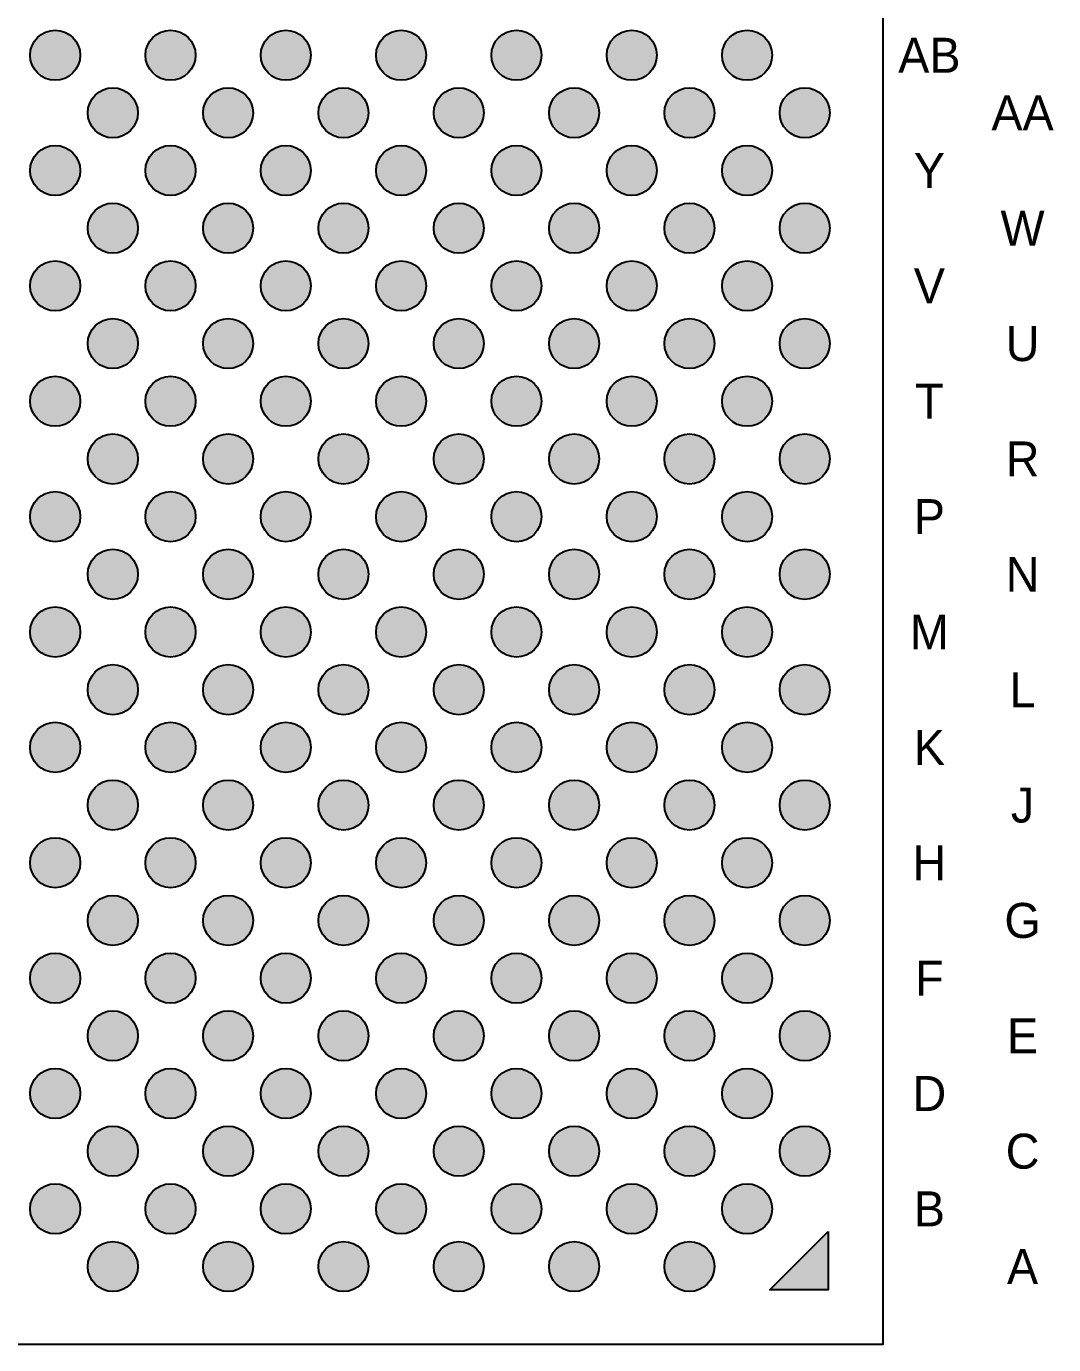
# Model space of a CAD drawing. Extents: x -42000 to 45000, y -40000 to 40000.
# Drawn here: x 18898 to 27717, y -22500 to -11188 of the extents above; entities that cross this region are included whole.
import ezdxf
from ezdxf.enums import TextEntityAlignment as Align

# ---------------------------------------------------------------- set-up
doc = ezdxf.new("R2010")
doc.units = 0
doc.header["$MEASUREMENT"] = 0
for name, color, linetype in [('PIN_NOTATIONS', 221, 'CONTINUOUS'), ('PKG_OUTLINE', 81, 'CONTINUOUS'), ('SOLDERMASK_PADS_BTM', 12, 'CONTINUOUS')]:
    doc.layers.add(name, color=color, linetype=linetype)
doc.styles.add('VF_STD', font='txt')

msp = doc.modelspace()

# ---------------------------------------------------------------- hatches: boundary and pattern name
at = {"layer": 'SOLDERMASK_PADS_BTM'}
h = msp.add_hatch(color=256, dxfattribs=at)
edge = h.paths.add_edge_path()
edge.add_arc((19145, -11436), 215, 0, 360, ccw=False)
h = msp.add_hatch(color=256, dxfattribs=at)
edge = h.paths.add_edge_path()
edge.add_arc((20135, -11436), 215, 0, 360, ccw=False)
h = msp.add_hatch(color=256, dxfattribs=at)
edge = h.paths.add_edge_path()
edge.add_arc((21125, -11436), 215, 0, 360, ccw=False)
h = msp.add_hatch(color=256, dxfattribs=at)
edge = h.paths.add_edge_path()
edge.add_arc((22115, -11436), 215, 0, 360, ccw=False)
h = msp.add_hatch(color=256, dxfattribs=at)
edge = h.paths.add_edge_path()
edge.add_arc((23105, -11436), 215, 0, 360, ccw=False)
h = msp.add_hatch(color=256, dxfattribs=at)
edge = h.paths.add_edge_path()
edge.add_arc((24095, -11436), 215, 0, 360, ccw=False)
h = msp.add_hatch(color=256, dxfattribs=at)
edge = h.paths.add_edge_path()
edge.add_arc((25085, -11436), 215, 0, 360, ccw=False)
h = msp.add_hatch(color=256, dxfattribs=at)
edge = h.paths.add_edge_path()
edge.add_arc((19640, -11930), 215, 0, 360, ccw=False)
h = msp.add_hatch(color=256, dxfattribs=at)
edge = h.paths.add_edge_path()
edge.add_arc((20630, -11930), 215, 0, 360, ccw=False)
h = msp.add_hatch(color=256, dxfattribs=at)
edge = h.paths.add_edge_path()
edge.add_arc((21620, -11930), 215, 0, 360, ccw=False)
h = msp.add_hatch(color=256, dxfattribs=at)
edge = h.paths.add_edge_path()
edge.add_arc((22610, -11930), 215, 0, 360, ccw=False)
h = msp.add_hatch(color=256, dxfattribs=at)
edge = h.paths.add_edge_path()
edge.add_arc((23600, -11930), 215, 0, 360, ccw=False)
h = msp.add_hatch(color=256, dxfattribs=at)
edge = h.paths.add_edge_path()
edge.add_arc((24590, -11930), 215, 0, 360, ccw=False)
h = msp.add_hatch(color=256, dxfattribs=at)
edge = h.paths.add_edge_path()
edge.add_arc((25580, -11930), 215, 0, 360, ccw=False)
h = msp.add_hatch(color=256, dxfattribs=at)
edge = h.paths.add_edge_path()
edge.add_arc((19145, -12425), 215, 0, 360, ccw=False)
h = msp.add_hatch(color=256, dxfattribs=at)
edge = h.paths.add_edge_path()
edge.add_arc((20135, -12425), 215, 0, 360, ccw=False)
h = msp.add_hatch(color=256, dxfattribs=at)
edge = h.paths.add_edge_path()
edge.add_arc((21125, -12425), 215, 0, 360, ccw=False)
h = msp.add_hatch(color=256, dxfattribs=at)
edge = h.paths.add_edge_path()
edge.add_arc((22115, -12425), 215, 0, 360, ccw=False)
h = msp.add_hatch(color=256, dxfattribs=at)
edge = h.paths.add_edge_path()
edge.add_arc((23105, -12425), 215, 0, 360, ccw=False)
h = msp.add_hatch(color=256, dxfattribs=at)
edge = h.paths.add_edge_path()
edge.add_arc((24095, -12425), 215, 0, 360, ccw=False)
h = msp.add_hatch(color=256, dxfattribs=at)
edge = h.paths.add_edge_path()
edge.add_arc((25085, -12425), 215, 0, 360, ccw=False)
h = msp.add_hatch(color=256, dxfattribs=at)
edge = h.paths.add_edge_path()
edge.add_arc((19640, -12920), 215, 0, 360, ccw=False)
h = msp.add_hatch(color=256, dxfattribs=at)
edge = h.paths.add_edge_path()
edge.add_arc((20630, -12920), 215, 0, 360, ccw=False)
h = msp.add_hatch(color=256, dxfattribs=at)
edge = h.paths.add_edge_path()
edge.add_arc((21620, -12920), 215, 0, 360, ccw=False)
h = msp.add_hatch(color=256, dxfattribs=at)
edge = h.paths.add_edge_path()
edge.add_arc((22610, -12920), 215, 0, 360, ccw=False)
h = msp.add_hatch(color=256, dxfattribs=at)
edge = h.paths.add_edge_path()
edge.add_arc((23600, -12920), 215, 0, 360, ccw=False)
h = msp.add_hatch(color=256, dxfattribs=at)
edge = h.paths.add_edge_path()
edge.add_arc((24590, -12920), 215, 0, 360, ccw=False)
h = msp.add_hatch(color=256, dxfattribs=at)
edge = h.paths.add_edge_path()
edge.add_arc((25580, -12920), 215, 0, 360, ccw=False)
h = msp.add_hatch(color=256, dxfattribs=at)
edge = h.paths.add_edge_path()
edge.add_arc((19145, -13415), 215, 0, 360, ccw=False)
h = msp.add_hatch(color=256, dxfattribs=at)
edge = h.paths.add_edge_path()
edge.add_arc((20135, -13415), 215, 0, 360, ccw=False)
h = msp.add_hatch(color=256, dxfattribs=at)
edge = h.paths.add_edge_path()
edge.add_arc((21125, -13415), 215, 0, 360, ccw=False)
h = msp.add_hatch(color=256, dxfattribs=at)
edge = h.paths.add_edge_path()
edge.add_arc((22115, -13415), 215, 0, 360, ccw=False)
h = msp.add_hatch(color=256, dxfattribs=at)
edge = h.paths.add_edge_path()
edge.add_arc((23105, -13415), 215, 0, 360, ccw=False)
h = msp.add_hatch(color=256, dxfattribs=at)
edge = h.paths.add_edge_path()
edge.add_arc((24095, -13415), 215, 0, 360, ccw=False)
h = msp.add_hatch(color=256, dxfattribs=at)
edge = h.paths.add_edge_path()
edge.add_arc((25085, -13415), 215, 0, 360, ccw=False)
h = msp.add_hatch(color=256, dxfattribs=at)
edge = h.paths.add_edge_path()
edge.add_arc((19640, -13910), 215, 0, 360, ccw=False)
h = msp.add_hatch(color=256, dxfattribs=at)
edge = h.paths.add_edge_path()
edge.add_arc((20630, -13910), 215, 0, 360, ccw=False)
h = msp.add_hatch(color=256, dxfattribs=at)
edge = h.paths.add_edge_path()
edge.add_arc((21620, -13910), 215, 0, 360, ccw=False)
h = msp.add_hatch(color=256, dxfattribs=at)
edge = h.paths.add_edge_path()
edge.add_arc((22610, -13910), 215, 0, 360, ccw=False)
h = msp.add_hatch(color=256, dxfattribs=at)
edge = h.paths.add_edge_path()
edge.add_arc((23600, -13910), 215, 0, 360, ccw=False)
h = msp.add_hatch(color=256, dxfattribs=at)
edge = h.paths.add_edge_path()
edge.add_arc((24590, -13910), 215, 0, 360, ccw=False)
h = msp.add_hatch(color=256, dxfattribs=at)
edge = h.paths.add_edge_path()
edge.add_arc((25580, -13910), 215, 0, 360, ccw=False)
h = msp.add_hatch(color=256, dxfattribs=at)
edge = h.paths.add_edge_path()
edge.add_arc((19145, -14405), 215, 0, 360, ccw=False)
h = msp.add_hatch(color=256, dxfattribs=at)
edge = h.paths.add_edge_path()
edge.add_arc((20135, -14405), 215, 0, 360, ccw=False)
h = msp.add_hatch(color=256, dxfattribs=at)
edge = h.paths.add_edge_path()
edge.add_arc((21125, -14405), 215, 0, 360, ccw=False)
h = msp.add_hatch(color=256, dxfattribs=at)
edge = h.paths.add_edge_path()
edge.add_arc((22115, -14405), 215, 0, 360, ccw=False)
h = msp.add_hatch(color=256, dxfattribs=at)
edge = h.paths.add_edge_path()
edge.add_arc((23105, -14405), 215, 0, 360, ccw=False)
h = msp.add_hatch(color=256, dxfattribs=at)
edge = h.paths.add_edge_path()
edge.add_arc((24095, -14405), 215, 0, 360, ccw=False)
h = msp.add_hatch(color=256, dxfattribs=at)
edge = h.paths.add_edge_path()
edge.add_arc((25085, -14405), 215, 0, 360, ccw=False)
h = msp.add_hatch(color=256, dxfattribs=at)
edge = h.paths.add_edge_path()
edge.add_arc((19640, -14900), 215, 0, 360, ccw=False)
h = msp.add_hatch(color=256, dxfattribs=at)
edge = h.paths.add_edge_path()
edge.add_arc((20630, -14900), 215, 0, 360, ccw=False)
h = msp.add_hatch(color=256, dxfattribs=at)
edge = h.paths.add_edge_path()
edge.add_arc((21620, -14900), 215, 0, 360, ccw=False)
h = msp.add_hatch(color=256, dxfattribs=at)
edge = h.paths.add_edge_path()
edge.add_arc((22610, -14900), 215, 0, 360, ccw=False)
h = msp.add_hatch(color=256, dxfattribs=at)
edge = h.paths.add_edge_path()
edge.add_arc((23600, -14900), 215, 0, 360, ccw=False)
h = msp.add_hatch(color=256, dxfattribs=at)
edge = h.paths.add_edge_path()
edge.add_arc((24590, -14900), 215, 0, 360, ccw=False)
h = msp.add_hatch(color=256, dxfattribs=at)
edge = h.paths.add_edge_path()
edge.add_arc((25580, -14900), 215, 0, 360, ccw=False)
h = msp.add_hatch(color=256, dxfattribs=at)
edge = h.paths.add_edge_path()
edge.add_arc((19145, -15395), 215, 0, 360, ccw=False)
h = msp.add_hatch(color=256, dxfattribs=at)
edge = h.paths.add_edge_path()
edge.add_arc((20135, -15395), 215, 0, 360, ccw=False)
h = msp.add_hatch(color=256, dxfattribs=at)
edge = h.paths.add_edge_path()
edge.add_arc((21125, -15395), 215, 0, 360, ccw=False)
h = msp.add_hatch(color=256, dxfattribs=at)
edge = h.paths.add_edge_path()
edge.add_arc((22115, -15395), 215, 0, 360, ccw=False)
h = msp.add_hatch(color=256, dxfattribs=at)
edge = h.paths.add_edge_path()
edge.add_arc((23105, -15395), 215, 0, 360, ccw=False)
h = msp.add_hatch(color=256, dxfattribs=at)
edge = h.paths.add_edge_path()
edge.add_arc((24095, -15395), 215, 0, 360, ccw=False)
h = msp.add_hatch(color=256, dxfattribs=at)
edge = h.paths.add_edge_path()
edge.add_arc((25085, -15395), 215, 0, 360, ccw=False)
h = msp.add_hatch(color=256, dxfattribs=at)
edge = h.paths.add_edge_path()
edge.add_arc((19640, -15890), 215, 0, 360, ccw=False)
h = msp.add_hatch(color=256, dxfattribs=at)
edge = h.paths.add_edge_path()
edge.add_arc((20630, -15890), 215, 0, 360, ccw=False)
h = msp.add_hatch(color=256, dxfattribs=at)
edge = h.paths.add_edge_path()
edge.add_arc((21620, -15890), 215, 0, 360, ccw=False)
h = msp.add_hatch(color=256, dxfattribs=at)
edge = h.paths.add_edge_path()
edge.add_arc((22610, -15890), 215, 0, 360, ccw=False)
h = msp.add_hatch(color=256, dxfattribs=at)
edge = h.paths.add_edge_path()
edge.add_arc((23600, -15890), 215, 0, 360, ccw=False)
h = msp.add_hatch(color=256, dxfattribs=at)
edge = h.paths.add_edge_path()
edge.add_arc((24590, -15890), 215, 0, 360, ccw=False)
h = msp.add_hatch(color=256, dxfattribs=at)
edge = h.paths.add_edge_path()
edge.add_arc((25580, -15890), 215, 0, 360, ccw=False)
h = msp.add_hatch(color=256, dxfattribs=at)
edge = h.paths.add_edge_path()
edge.add_arc((19145, -16385), 215, 0, 360, ccw=False)
h = msp.add_hatch(color=256, dxfattribs=at)
edge = h.paths.add_edge_path()
edge.add_arc((20135, -16385), 215, 0, 360, ccw=False)
h = msp.add_hatch(color=256, dxfattribs=at)
edge = h.paths.add_edge_path()
edge.add_arc((21125, -16385), 215, 0, 360, ccw=False)
h = msp.add_hatch(color=256, dxfattribs=at)
edge = h.paths.add_edge_path()
edge.add_arc((22115, -16385), 215, 0, 360, ccw=False)
h = msp.add_hatch(color=256, dxfattribs=at)
edge = h.paths.add_edge_path()
edge.add_arc((23105, -16385), 215, 0, 360, ccw=False)
h = msp.add_hatch(color=256, dxfattribs=at)
edge = h.paths.add_edge_path()
edge.add_arc((24095, -16385), 215, 0, 360, ccw=False)
h = msp.add_hatch(color=256, dxfattribs=at)
edge = h.paths.add_edge_path()
edge.add_arc((25085, -16385), 215, 0, 360, ccw=False)
h = msp.add_hatch(color=256, dxfattribs=at)
edge = h.paths.add_edge_path()
edge.add_arc((19640, -16880), 215, 0, 360, ccw=False)
h = msp.add_hatch(color=256, dxfattribs=at)
edge = h.paths.add_edge_path()
edge.add_arc((20630, -16880), 215, 0, 360, ccw=False)
h = msp.add_hatch(color=256, dxfattribs=at)
edge = h.paths.add_edge_path()
edge.add_arc((21620, -16880), 215, 0, 360, ccw=False)
h = msp.add_hatch(color=256, dxfattribs=at)
edge = h.paths.add_edge_path()
edge.add_arc((22610, -16880), 215, 0, 360, ccw=False)
h = msp.add_hatch(color=256, dxfattribs=at)
edge = h.paths.add_edge_path()
edge.add_arc((23600, -16880), 215, 0, 360, ccw=False)
h = msp.add_hatch(color=256, dxfattribs=at)
edge = h.paths.add_edge_path()
edge.add_arc((24590, -16880), 215, 0, 360, ccw=False)
h = msp.add_hatch(color=256, dxfattribs=at)
edge = h.paths.add_edge_path()
edge.add_arc((25580, -16880), 215, 0, 360, ccw=False)
h = msp.add_hatch(color=256, dxfattribs=at)
edge = h.paths.add_edge_path()
edge.add_arc((19145, -17375), 215, 0, 360, ccw=False)
h = msp.add_hatch(color=256, dxfattribs=at)
edge = h.paths.add_edge_path()
edge.add_arc((20135, -17375), 215, 0, 360, ccw=False)
h = msp.add_hatch(color=256, dxfattribs=at)
edge = h.paths.add_edge_path()
edge.add_arc((21125, -17375), 215, 0, 360, ccw=False)
h = msp.add_hatch(color=256, dxfattribs=at)
edge = h.paths.add_edge_path()
edge.add_arc((22115, -17375), 215, 0, 360, ccw=False)
h = msp.add_hatch(color=256, dxfattribs=at)
edge = h.paths.add_edge_path()
edge.add_arc((23105, -17375), 215, 0, 360, ccw=False)
h = msp.add_hatch(color=256, dxfattribs=at)
edge = h.paths.add_edge_path()
edge.add_arc((24095, -17375), 215, 0, 360, ccw=False)
h = msp.add_hatch(color=256, dxfattribs=at)
edge = h.paths.add_edge_path()
edge.add_arc((25085, -17375), 215, 0, 360, ccw=False)
h = msp.add_hatch(color=256, dxfattribs=at)
edge = h.paths.add_edge_path()
edge.add_arc((19640, -17870), 215, 0, 360, ccw=False)
h = msp.add_hatch(color=256, dxfattribs=at)
edge = h.paths.add_edge_path()
edge.add_arc((20630, -17870), 215, 0, 360, ccw=False)
h = msp.add_hatch(color=256, dxfattribs=at)
edge = h.paths.add_edge_path()
edge.add_arc((21620, -17870), 215, 0, 360, ccw=False)
h = msp.add_hatch(color=256, dxfattribs=at)
edge = h.paths.add_edge_path()
edge.add_arc((22610, -17870), 215, 0, 360, ccw=False)
h = msp.add_hatch(color=256, dxfattribs=at)
edge = h.paths.add_edge_path()
edge.add_arc((23600, -17870), 215, 0, 360, ccw=False)
h = msp.add_hatch(color=256, dxfattribs=at)
edge = h.paths.add_edge_path()
edge.add_arc((24590, -17870), 215, 0, 360, ccw=False)
h = msp.add_hatch(color=256, dxfattribs=at)
edge = h.paths.add_edge_path()
edge.add_arc((25580, -17870), 215, 0, 360, ccw=False)
h = msp.add_hatch(color=256, dxfattribs=at)
edge = h.paths.add_edge_path()
edge.add_arc((19145, -18365), 215, 0, 360, ccw=False)
h = msp.add_hatch(color=256, dxfattribs=at)
edge = h.paths.add_edge_path()
edge.add_arc((20135, -18365), 215, 0, 360, ccw=False)
h = msp.add_hatch(color=256, dxfattribs=at)
edge = h.paths.add_edge_path()
edge.add_arc((21125, -18365), 215, 0, 360, ccw=False)
h = msp.add_hatch(color=256, dxfattribs=at)
edge = h.paths.add_edge_path()
edge.add_arc((22115, -18365), 215, 0, 360, ccw=False)
h = msp.add_hatch(color=256, dxfattribs=at)
edge = h.paths.add_edge_path()
edge.add_arc((23105, -18365), 215, 0, 360, ccw=False)
h = msp.add_hatch(color=256, dxfattribs=at)
edge = h.paths.add_edge_path()
edge.add_arc((24095, -18365), 215, 0, 360, ccw=False)
h = msp.add_hatch(color=256, dxfattribs=at)
edge = h.paths.add_edge_path()
edge.add_arc((25085, -18365), 215, 0, 360, ccw=False)
h = msp.add_hatch(color=256, dxfattribs=at)
edge = h.paths.add_edge_path()
edge.add_arc((19640, -18860), 215, 0, 360, ccw=False)
h = msp.add_hatch(color=256, dxfattribs=at)
edge = h.paths.add_edge_path()
edge.add_arc((20630, -18860), 215, 0, 360, ccw=False)
h = msp.add_hatch(color=256, dxfattribs=at)
edge = h.paths.add_edge_path()
edge.add_arc((21620, -18860), 215, 0, 360, ccw=False)
h = msp.add_hatch(color=256, dxfattribs=at)
edge = h.paths.add_edge_path()
edge.add_arc((22610, -18860), 215, 0, 360, ccw=False)
h = msp.add_hatch(color=256, dxfattribs=at)
edge = h.paths.add_edge_path()
edge.add_arc((23600, -18860), 215, 0, 360, ccw=False)
h = msp.add_hatch(color=256, dxfattribs=at)
edge = h.paths.add_edge_path()
edge.add_arc((24590, -18860), 215, 0, 360, ccw=False)
h = msp.add_hatch(color=256, dxfattribs=at)
edge = h.paths.add_edge_path()
edge.add_arc((25580, -18860), 215, 0, 360, ccw=False)
h = msp.add_hatch(color=256, dxfattribs=at)
edge = h.paths.add_edge_path()
edge.add_arc((19145, -19355), 215, 0, 360, ccw=False)
h = msp.add_hatch(color=256, dxfattribs=at)
edge = h.paths.add_edge_path()
edge.add_arc((20135, -19355), 215, 0, 360, ccw=False)
h = msp.add_hatch(color=256, dxfattribs=at)
edge = h.paths.add_edge_path()
edge.add_arc((21125, -19355), 215, 0, 360, ccw=False)
h = msp.add_hatch(color=256, dxfattribs=at)
edge = h.paths.add_edge_path()
edge.add_arc((22115, -19355), 215, 0, 360, ccw=False)
h = msp.add_hatch(color=256, dxfattribs=at)
edge = h.paths.add_edge_path()
edge.add_arc((23105, -19355), 215, 0, 360, ccw=False)
h = msp.add_hatch(color=256, dxfattribs=at)
edge = h.paths.add_edge_path()
edge.add_arc((24095, -19355), 215, 0, 360, ccw=False)
h = msp.add_hatch(color=256, dxfattribs=at)
edge = h.paths.add_edge_path()
edge.add_arc((25085, -19355), 215, 0, 360, ccw=False)
h = msp.add_hatch(color=256, dxfattribs=at)
edge = h.paths.add_edge_path()
edge.add_arc((19640, -19850), 215, 0, 360, ccw=False)
h = msp.add_hatch(color=256, dxfattribs=at)
edge = h.paths.add_edge_path()
edge.add_arc((20630, -19850), 215, 0, 360, ccw=False)
h = msp.add_hatch(color=256, dxfattribs=at)
edge = h.paths.add_edge_path()
edge.add_arc((21620, -19850), 215, 0, 360, ccw=False)
h = msp.add_hatch(color=256, dxfattribs=at)
edge = h.paths.add_edge_path()
edge.add_arc((22610, -19850), 215, 0, 360, ccw=False)
h = msp.add_hatch(color=256, dxfattribs=at)
edge = h.paths.add_edge_path()
edge.add_arc((23600, -19850), 215, 0, 360, ccw=False)
h = msp.add_hatch(color=256, dxfattribs=at)
edge = h.paths.add_edge_path()
edge.add_arc((24590, -19850), 215, 0, 360, ccw=False)
h = msp.add_hatch(color=256, dxfattribs=at)
edge = h.paths.add_edge_path()
edge.add_arc((25580, -19850), 215, 0, 360, ccw=False)
h = msp.add_hatch(color=256, dxfattribs=at)
edge = h.paths.add_edge_path()
edge.add_arc((19145, -20345), 215, 0, 360, ccw=False)
h = msp.add_hatch(color=256, dxfattribs=at)
edge = h.paths.add_edge_path()
edge.add_arc((20135, -20345), 215, 0, 360, ccw=False)
h = msp.add_hatch(color=256, dxfattribs=at)
edge = h.paths.add_edge_path()
edge.add_arc((21125, -20345), 215, 0, 360, ccw=False)
h = msp.add_hatch(color=256, dxfattribs=at)
edge = h.paths.add_edge_path()
edge.add_arc((22115, -20345), 215, 0, 360, ccw=False)
h = msp.add_hatch(color=256, dxfattribs=at)
edge = h.paths.add_edge_path()
edge.add_arc((23105, -20345), 215, 0, 360, ccw=False)
h = msp.add_hatch(color=256, dxfattribs=at)
edge = h.paths.add_edge_path()
edge.add_arc((24095, -20345), 215, 0, 360, ccw=False)
h = msp.add_hatch(color=256, dxfattribs=at)
edge = h.paths.add_edge_path()
edge.add_arc((25085, -20345), 215, 0, 360, ccw=False)
h = msp.add_hatch(color=256, dxfattribs=at)
edge = h.paths.add_edge_path()
edge.add_arc((19640, -20840), 215, 0, 360, ccw=False)
h = msp.add_hatch(color=256, dxfattribs=at)
edge = h.paths.add_edge_path()
edge.add_arc((20630, -20840), 215, 0, 360, ccw=False)
h = msp.add_hatch(color=256, dxfattribs=at)
edge = h.paths.add_edge_path()
edge.add_arc((21620, -20840), 215, 0, 360, ccw=False)
h = msp.add_hatch(color=256, dxfattribs=at)
edge = h.paths.add_edge_path()
edge.add_arc((22610, -20840), 215, 0, 360, ccw=False)
h = msp.add_hatch(color=256, dxfattribs=at)
edge = h.paths.add_edge_path()
edge.add_arc((23600, -20840), 215, 0, 360, ccw=False)
h = msp.add_hatch(color=256, dxfattribs=at)
edge = h.paths.add_edge_path()
edge.add_arc((24590, -20840), 215, 0, 360, ccw=False)
h = msp.add_hatch(color=256, dxfattribs=at)
edge = h.paths.add_edge_path()
edge.add_arc((25580, -20840), 215, 0, 360, ccw=False)
h = msp.add_hatch(color=256, dxfattribs=at)
edge = h.paths.add_edge_path()
edge.add_arc((19145, -21335), 215, 0, 360, ccw=False)
h = msp.add_hatch(color=256, dxfattribs=at)
edge = h.paths.add_edge_path()
edge.add_arc((20135, -21335), 215, 0, 360, ccw=False)
h = msp.add_hatch(color=256, dxfattribs=at)
edge = h.paths.add_edge_path()
edge.add_arc((21125, -21335), 215, 0, 360, ccw=False)
h = msp.add_hatch(color=256, dxfattribs=at)
edge = h.paths.add_edge_path()
edge.add_arc((22115, -21335), 215, 0, 360, ccw=False)
h = msp.add_hatch(color=256, dxfattribs=at)
edge = h.paths.add_edge_path()
edge.add_arc((23105, -21335), 215, 0, 360, ccw=False)
h = msp.add_hatch(color=256, dxfattribs=at)
edge = h.paths.add_edge_path()
edge.add_arc((24095, -21335), 215, 0, 360, ccw=False)
h = msp.add_hatch(color=256, dxfattribs=at)
edge = h.paths.add_edge_path()
edge.add_arc((25085, -21335), 215, 0, 360, ccw=False)
msp.add_hatch(color=256, dxfattribs=at).paths.add_polyline_path([(25780, -21530), (25780, -22030), (25280, -22030)], flags=0)
h = msp.add_hatch(color=256, dxfattribs=at)
edge = h.paths.add_edge_path()
edge.add_arc((19640, -21830), 215, 0, 360, ccw=False)
h = msp.add_hatch(color=256, dxfattribs=at)
edge = h.paths.add_edge_path()
edge.add_arc((20630, -21830), 215, 0, 360, ccw=False)
h = msp.add_hatch(color=256, dxfattribs=at)
edge = h.paths.add_edge_path()
edge.add_arc((21620, -21830), 215, 0, 360, ccw=False)
h = msp.add_hatch(color=256, dxfattribs=at)
edge = h.paths.add_edge_path()
edge.add_arc((22610, -21830), 215, 0, 360, ccw=False)
h = msp.add_hatch(color=256, dxfattribs=at)
edge = h.paths.add_edge_path()
edge.add_arc((23600, -21830), 215, 0, 360, ccw=False)
h = msp.add_hatch(color=256, dxfattribs=at)
edge = h.paths.add_edge_path()
edge.add_arc((24590, -21830), 215, 0, 360, ccw=False)

# ---------------------------------------------------------------- linework, layer by layer
at = {"layer": 'PKG_OUTLINE'}
msp.add_lwpolyline([(-26250, -22500), (-26250, 22500), (26250, 22500), (26250, -22500)], close=True, dxfattribs=at)
at = {"layer": 'SOLDERMASK_PADS_BTM'}
msp.add_lwpolyline([(25780, -21530), (25780, -22030), (25280, -22030)], close=True, dxfattribs=at)
for centre in [(19145, -11436), (20135, -11436), (21125, -11436), (22115, -11436), (23105, -11436), (24095, -11436), (25085, -11436), (19640, -11930), (20630, -11930), (21620, -11930), (22610, -11930), (23600, -11930), (24590, -11930), (25580, -11930), (19145, -12425), (20135, -12425), (21125, -12425), (22115, -12425), (23105, -12425), (24095, -12425), (25085, -12425), (19640, -12920), (20630, -12920), (21620, -12920), (22610, -12920), (23600, -12920), (24590, -12920), (25580, -12920), (19145, -13415), (20135, -13415), (21125, -13415), (22115, -13415), (23105, -13415), (24095, -13415), (25085, -13415), (19640, -13910), (20630, -13910), (21620, -13910), (22610, -13910), (23600, -13910), (24590, -13910), (25580, -13910), (19145, -14405), (20135, -14405), (21125, -14405), (22115, -14405), (23105, -14405), (24095, -14405), (25085, -14405), (19640, -14900), (20630, -14900), (21620, -14900), (22610, -14900), (23600, -14900), (24590, -14900), (25580, -14900), (19145, -15395), (20135, -15395), (21125, -15395), (22115, -15395), (23105, -15395), (24095, -15395), (25085, -15395), (19640, -15890), (20630, -15890), (21620, -15890), (22610, -15890), (23600, -15890), (24590, -15890), (25580, -15890), (19145, -16385), (20135, -16385), (21125, -16385), (22115, -16385), (23105, -16385), (24095, -16385), (25085, -16385), (19640, -16880), (20630, -16880), (21620, -16880), (22610, -16880), (23600, -16880), (24590, -16880), (25580, -16880), (19145, -17375), (20135, -17375), (21125, -17375), (22115, -17375), (23105, -17375), (24095, -17375), (25085, -17375), (19640, -17870), (20630, -17870), (21620, -17870), (22610, -17870), (23600, -17870), (24590, -17870), (25580, -17870), (19145, -18365), (20135, -18365), (21125, -18365), (22115, -18365), (23105, -18365), (24095, -18365), (25085, -18365), (19640, -18860), (20630, -18860), (21620, -18860), (22610, -18860), (23600, -18860), (24590, -18860), (25580, -18860), (19145, -19355), (20135, -19355), (21125, -19355), (22115, -19355), (23105, -19355), (24095, -19355), (25085, -19355), (19640, -19850), (20630, -19850), (21620, -19850), (22610, -19850), (23600, -19850), (24590, -19850), (25580, -19850), (19145, -20345), (20135, -20345), (21125, -20345), (22115, -20345), (23105, -20345), (24095, -20345), (25085, -20345), (19640, -20840), (20630, -20840), (21620, -20840), (22610, -20840), (23600, -20840), (24590, -20840), (25580, -20840), (19145, -21335), (20135, -21335), (21125, -21335), (22115, -21335), (23105, -21335), (24095, -21335), (25085, -21335), (19640, -21830), (20630, -21830), (21620, -21830), (22610, -21830), (23600, -21830), (24590, -21830)]:
    msp.add_circle(centre, 215, dxfattribs=at)

# ---------------------------------------------------------------- texts
at = {"layer": 'PIN_NOTATIONS', "style": 'VF_STD'}
for s, p in [('AB', (26650, -11436)), ('AA', (27450, -11930)), ('Y', (26650, -12425)), ('W', (27450, -12920)), ('V', (26650, -13415)), ('U', (27450, -13910)), ('T', (26650, -14405)), ('R', (27450, -14900)), ('P', (26650, -15395)), ('N', (27450, -15890)), ('M', (26650, -16385)), ('L', (27450, -16880)), ('K', (26650, -17375)), ('J', (27450, -17870)), ('H', (26650, -18365)), ('G', (27450, -18860)), ('F', (26650, -19355)), ('E', (27450, -19850)), ('D', (26650, -20345)), ('C', (27450, -20840)), ('B', (26650, -21335)), ('A', (27450, -21830))]:
    msp.add_text(s, height=300, dxfattribs=at).set_placement(p, align=Align.MIDDLE_CENTER)

doc.saveas('drawing.dxf')
